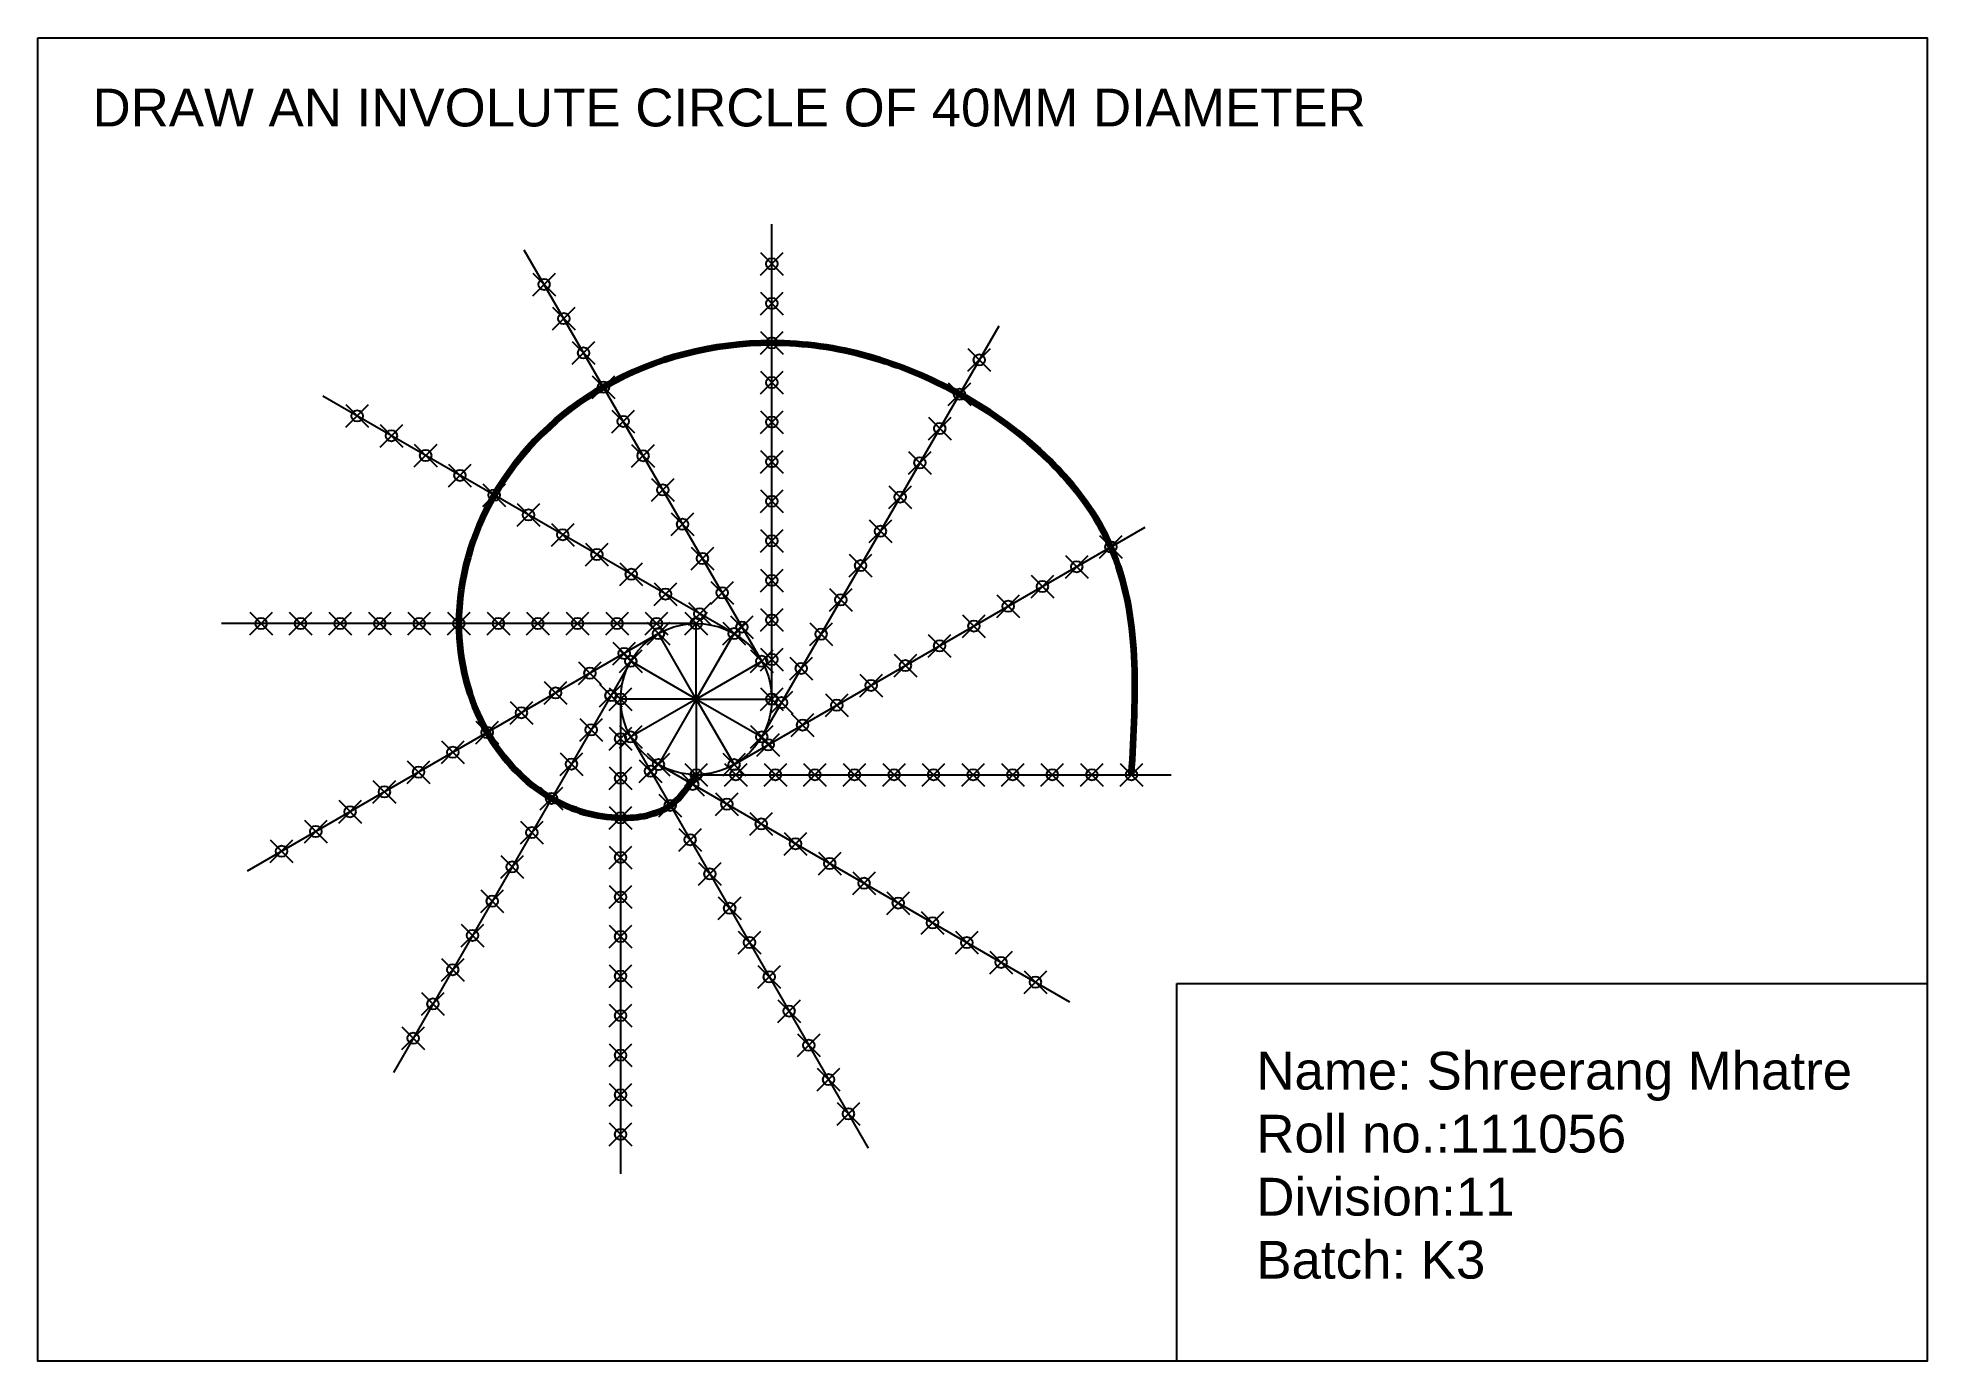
# Model space of a CAD drawing. Header units: millimetres. Extents: x 7039 to 7539, y 11196 to 11546.
import ezdxf

# ---------------------------------------------------------------- set-up
doc = ezdxf.new("R2010")
doc.units = ezdxf.units.MM
doc.header["$PDMODE"] = 35
doc.header["$PDSIZE"] = 3
doc.styles.get("Standard").update_dxf_attribs({"font": 'arial.ttf'})

# ---------------------------------------------------------------- blocks, each defined once
blk = doc.blocks.new('*U1')
for p, q in [((-62.8, 10), (-62.8, -10)), ((-62.8, -10), (62.8, -10))]:
    blk.add_line(p, q)
for p in [(-42.8, 10), (-45.48, 0), (-52.8, -7.32), (-62.8, -10), (-52.33, -10), (-41.87, -10), (-31.4, -10), (-20.93, -10), (-10.47, -10), (0, -10), (10.47, -10), (20.93, -10), (31.4, -10), (41.87, -10), (52.33, -10)]:
    blk.add_point(p)
blk = doc.blocks.new('*U2')
at = {"color": 0, "linetype": 'ByBlock', "lineweight": -2, "transparency": 16777216}
for p, rotation in [((7223.61, 11433.62), 89.99999999999997), ((7190.87, 11430.2), 120), ((7253.67, 11420.2), 59.99999999999996), ((7164.23, 11410.88), 149.9999999999999), ((7273, 11393.56), 29.99999999999998), ((7150.81, 11380.82), 180), ((7154.23, 11348.08), 209.9999999999999), ((7173.55, 11321.43), 239.9999999999998), ((7203.61, 11308.02), 269.9999999999998), ((7236.35, 11311.43), 299.9999999999998), ((7263, 11330.76), 329.9999999999998)]:
    blk.add_blockref('*U1', p, dxfattribs=dict(at, rotation=rotation))
blk.add_blockref('*U1', (7276.41, 11360.82), dxfattribs=at)

msp = doc.modelspace()

# ---------------------------------------------------------------- linework, layer by layer
for points in [[(7039.43, 11545.75), (7539.25, 11545.75), (7539.25, 11195.68), (7039.43, 11195.68)], [(7340.77, 11295.63), (7539.25, 11295.63), (7539.25, 11195.68), (7340.77, 11195.68)]]:
    msp.add_lwpolyline(points, close=True)
msp.add_circle((7213.61, 11370.82), 20)
at = {"color": 240, "linetype": 'Continuous', "lineweight": 211, "true_color": 0xed1f24, "transparency": 33554687, "end_tangent": (1, 0)}
msp.add_spline([(7328.75, 11350.82), (7323.32, 11411.06), (7283.27, 11451.46), (7233.61, 11465.02), (7189.07, 11453.33), (7160.16, 11424.77), (7150.81, 11390.82), (7158.29, 11361.97), (7175.36, 11344.56), (7193.61, 11339.42), (7206.76, 11342.69), (7213.61, 11350.82)], degree=3, dxfattribs=at)
for p in [(7203.61, 11388.14), (7213.61, 11390.82), (7223.61, 11388.14), (7196.29, 11380.82), (7230.93, 11380.82), (7193.61, 11370.82), (7196.29, 11360.82), (7203.61, 11353.5)]:
    msp.add_point(p)

# ---------------------------------------------------------------- block references
msp.add_blockref('*U2', (0, 0))

# ---------------------------------------------------------------- texts
at = {"char_height": 10, "attachment_point": 1}
for s, width, insert in [('DRAW AN INVOLUTE CIRCLE OF 40MM DIAMETER', 364.9341, (7053.92, 11532.3)), ('{\\C4;Name: Shreerang Mhatre\\PRoll no.:111056\\PDivision:11\\PBatch: K3}', 254.457, (7361.78, 11277.53))]:
    msp.add_mtext_dynamic_manual_height_columns(s, width=width, gutter_width=12.5, heights=[0], dxfattribs=dict(at, insert=insert))

doc.saveas('drawing.dxf')
